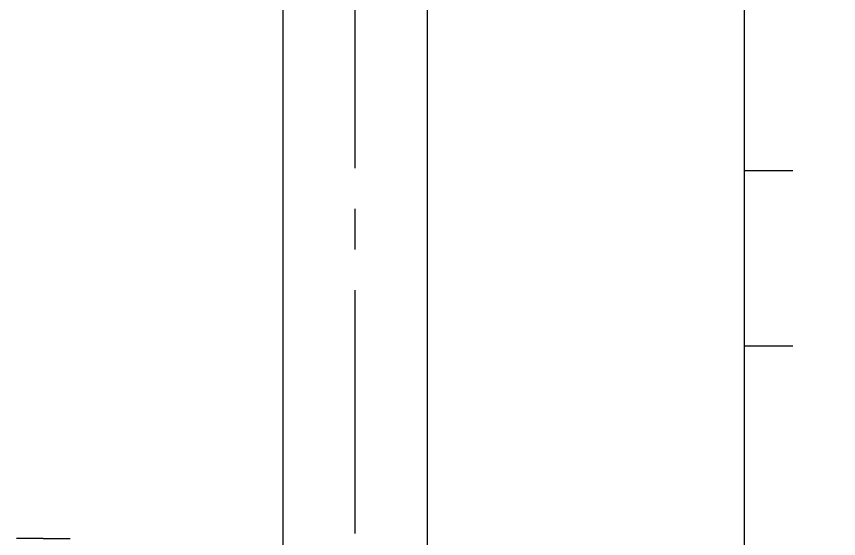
# Model space of a CAD drawing. Header units: millimetres. Extents: x 12827 to 13247, y 6457 to 7051.
# Drawn here: x 13130.98 to 13156.3, y 6602.11 to 6618.19 of the extents above; entities that cross this region are included whole.
import ezdxf

# ---------------------------------------------------------------- set-up
doc = ezdxf.new("R2010")
doc.units = ezdxf.units.MM
doc.header["$LTSCALE"] = 10
doc.linetypes.add('CENTER2', pattern=[1.125, 0.75, -0.125, 0.125, -0.125])
for name, color, linetype in [('CENTER', 1, 'CENTER2'), ('D', 2, 'Continuous'), ('DWG', 7, 'Continuous'), ('HT', 3, 'Continuous'), ('W', 7, 'Continuous')]:
    doc.layers.add(name, color=color, linetype=linetype)
doc.styles.add('ROMANS', font='ROMANS.shx', dxfattribs={"oblique": 15, "bigfont": 'fhg.shx'})
doc.dimstyles.new('STANDARD$7', dxfattribs={"dimtxt": 3, "dimasz": 3, "dimexe": 1, "dimexo": 0.0625, "dimgap": 1, "dimtad": 1, "dimdec": 4, "dimzin": 0, "dimdsep": 46, "dimtxsty": 'ROMANS', "dimcen": 1, "dimclrd": 5, "dimclrt": 3, "dimadec": 0, "dimazin": 0, "dimtfac": 1, "dimtdec": 4, "dimtofl": 0, "dimtmove": 0, "dimatfit": 3, "dimfxl": 0, "dimtolj": 1, "dimtzin": 0, "dimarcsym": 0})

msp = doc.modelspace()

# ---------------------------------------------------------------- linework, layer by layer
at = {"layer": 'CENTER', "color": 1}
msp.add_line((13141.41028, 6744.76384), (13141.41028, 6582.42501), dxfattribs=at)
at = {"layer": 'DWG'}
for p, q in [((13139.19028, 6641.01973), (13139.19028, 6600.96359)), ((13153.41028, 6609.51032), (13153.41028, 6609.81022))]:
    msp.add_line(p, q, dxfattribs=at)
at = {"layer": 'HT', "ltscale": 0.5}
for p, q in [((13153.41028, 6489.97523), (13153.41028, 6955.47523)), ((13153.41028, 6613.44264), (13154.89827, 6613.44264)), ((13153.41028, 6608.04264), (13154.89827, 6608.04264))]:
    msp.add_line(p, q, dxfattribs=at)
at = {"layer": 'W'}
for p, q in [((13143.63028, 6641.01973), (13143.63028, 6600.96359)), ((13131.81028, 6602.10634), (13130.98448, 6602.10634))]:
    msp.add_line(p, q, dxfattribs=at)
msp.add_open_spline([(13131.81028, 6602.10634), (13131.8628, 6602.10634), (13131.94019, 6602.10634), (13132.02803, 6602.10634), (13132.07134, 6602.10634), (13132.08978, 6602.10634), (13132.10203, 6602.10634), (13132.10777, 6602.10634), (13132.14016, 6602.10634), (13132.17809, 6602.10634), (13132.21459, 6602.10634), (13132.23862, 6602.10634), (13132.25025, 6602.10634), (13132.30863, 6602.10634), (13132.35173, 6602.10634), (13132.39118, 6602.10634), (13132.49524, 6602.10634), (13132.57387, 6602.10634), (13132.63608, 6602.10634)], degree=3, knots=[0, 0, 0, 0, 0.25157281, 0.37735921, 0.44025241, 0.47169901, 0.47169901, 0.50314561, 0.50314561, 0.62893202, 0.69182522, 0.69182522, 0.75471842, 0.75471842, 1, 1, 1, 1.64709993, 1.64709993, 1.64709993, 1.64709993], dxfattribs=at)

# ---------------------------------------------------------------- leaders
at = {"layer": 'D'}
msp.add_leader([(13154.69036, 6592.16384), (13173.87173, 6610.56261), (13224.94652, 6610.56261)], dimstyle='STANDARD$7', override={"dimscale": 1, "dimtad": 0}, dxfattribs=at)

doc.saveas('drawing.dxf')
